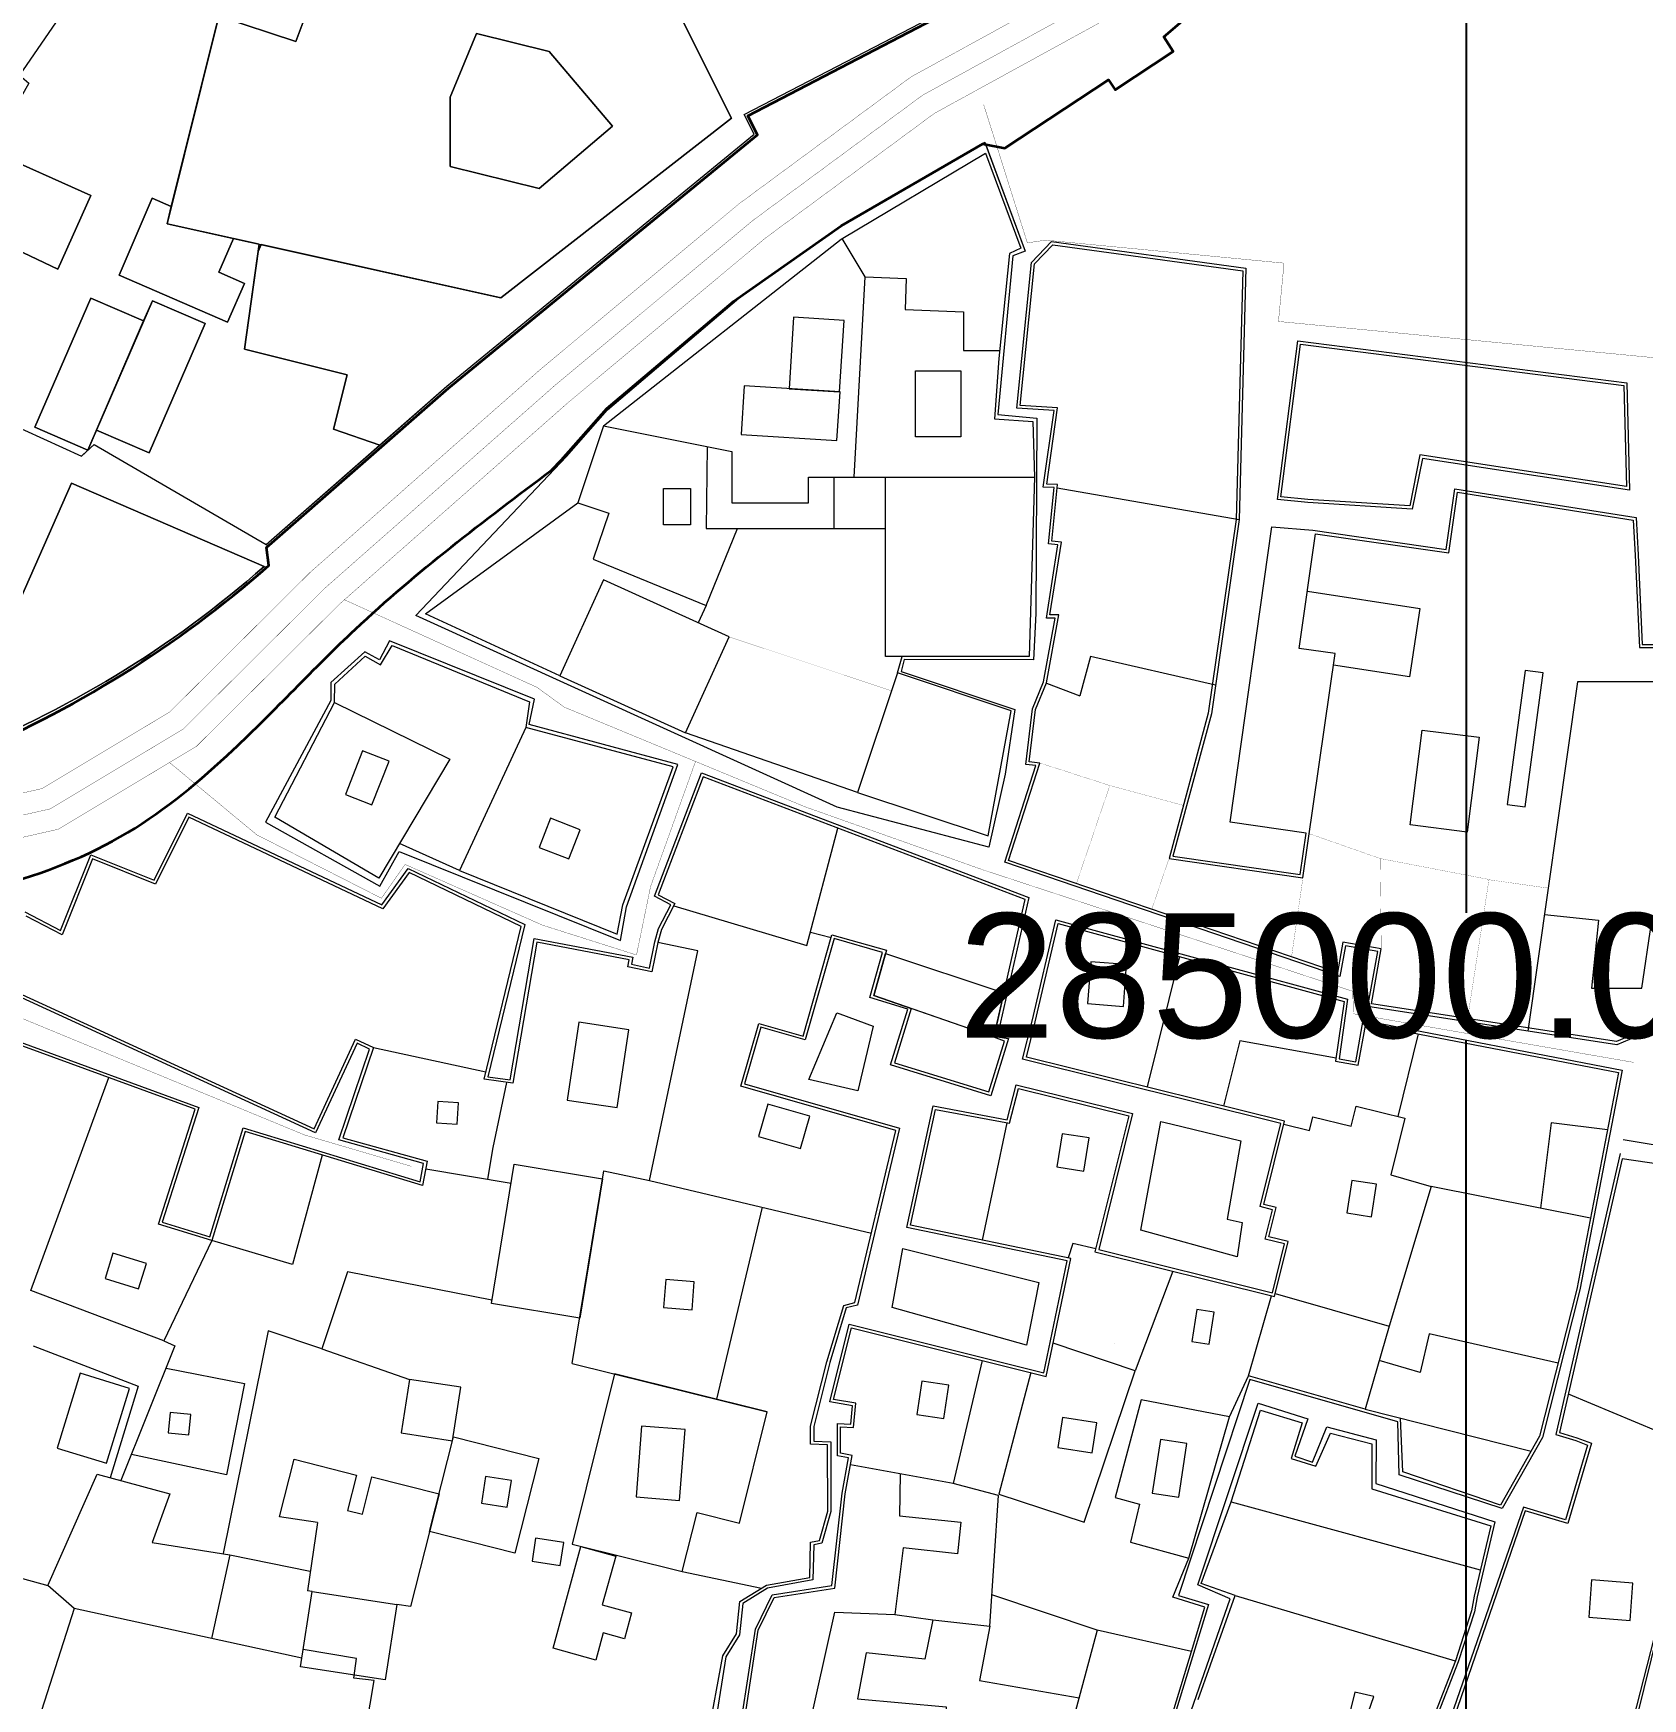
# Model space of a CAD drawing. Header units: millimetres. Extents: x 4203764 to 12476749, y 34048 to 3000914.
# Drawn here: x 11641389 to 11770686, y 2345947 to 2479745 of the extents above; entities that cross this region are included whole.
import ezdxf

# ---------------------------------------------------------------- set-up
doc = ezdxf.new("R2010")
doc.units = ezdxf.units.MM
doc.header["$MEASUREMENT"] = 0
doc.linetypes.add('DASHED', pattern=[0.75, 0.5, -0.25])
for name, color, linetype, lineweight in [('2', 240, 'Continuous', 25), ('4', 1, 'Continuous', 35), ('building property', 253, 'Continuous', 15), ('road netwrk', 1, 'Continuous', 35), ('streets', 254, 'Continuous', 9)]:
    doc.layers.add(name, color=color, linetype=linetype, lineweight=lineweight)
doc.styles.get("Standard").update_dxf_attribs({"font": 'arial.ttf'})
doc.dimstyles.get("Standard").update_dxf_attribs({"dimtxt": 10000, "dimasz": 2000, "dimexe": 0.18, "dimexo": 0.0625, "dimgap": 0.09, "dimtad": 0, "dimtih": 1, "dimtoh": 1, "dimdec": 4, "dimzin": 0, "dimdsep": 46, "dimtxsty": 'Standard', "dimblk": 'ARCHTICK', "dimcen": 0, "dimadec": 0, "dimazin": 0, "dimtfac": 1, "dimtdec": 4, "dimtofl": 0, "dimtmove": 0, "dimatfit": 3, "dimldrblk": 'ARCHTICK', "dimfxl": 0, "dimtolj": 1, "dimtzin": 0, "dimlwe": 18, "dimarcsym": 0})

# ---------------------------------------------------------------- blocks, each defined once
blk = doc.blocks.new('_ArchTick')
at = {"color": 0, "linetype": 'ByBlock', "lineweight": 30, "const_width": 0.15}
blk.add_lwpolyline([(-0.5, -0.5), (0.5, 0.5)], dxfattribs=at)
blk = doc.blocks.new('*D43')
at = {"layer": '4', "color": 0, "linetype": 'DASHED', "lineweight": 18}
for p, q in [((11789424, 2546471), (11756492, 2546471)), ((12167563, 2261471), (11756492, 2261471))]:
    blk.add_line(p, q, dxfattribs=at)
at = {"layer": '4', "color": 0, "lineweight": -2}
for p, q in [((11756492, 2546471), (11756492, 2409077)), ((11756492, 2261471), (11756492, 2398865))]:
    blk.add_line(p, q, dxfattribs=at)
at = {"layer": 'Defpoints', "color": 0, "lineweight": 30}
for p in [(11756492, 2546471), (11789424, 2546471), (12167563, 2261471)]:
    blk.add_point(p, dxfattribs=at)
at = {"layer": '4', "color": 0, "lineweight": -2, "xscale": 2000, "yscale": 2000, "zscale": 2000}
for p, rotation in [((11756492, 2546471), 90), ((11756492, 2261471), 270)]:
    blk.add_blockref('_ArchTick', p, dxfattribs=dict(at, rotation=rotation))
at = {"layer": '4', "color": 0, "lineweight": 30, "insert": (11756492, 2403971), "char_height": 10000, "attachment_point": 5}
blk.add_mtext('\\A1;285000.0000', dxfattribs=at)

msp = doc.modelspace()

# ---------------------------------------------------------------- linework, layer by layer
at = {"layer": '2', "const_width": 23.31871}
for points in [[(11505356.28519, 2345489.68327), (11519229.12762, 2376194.86505), (11526080.73421, 2382768.16634), (11539732.61262, 2402235.21558), (11551364.12316, 2410613.61688), (11563474.46473, 2414618.87099), (11583280.0232, 2419514.98877), (11603038.86146, 2419409.75964), (11630527.0564, 2416450.09725), (11642082.86143, 2419063.66975), (11652342.31561, 2425213.69798), (11663641.62653, 2436448.46642), (11682105.88954, 2452723.95054), (11698082.97179, 2466044.24547), (11711912.35094, 2476248.7922), (11731263.85979, 2486862.80002), (11746716.76447, 2504453.27824), (11765604.68062, 2521138.03857), (11774533.46919, 2525254.88893)], [(11775368.15101, 2521815.494), (11767521.78675, 2518197.72353), (11749180.74704, 2501996.04996), (11733469.68941, 2484111.70895), (11713786.80507, 2473315.94672), (11700227.79147, 2463310.89975), (11684366.46325, 2450087.11042), (11666016.29917, 2433912.1998), (11654490.86297, 2422452.59771), (11643391.42135, 2415799.03914), (11630729.6785, 2412935.33706), (11602843.21797, 2415937.88083), (11583693.8075, 2416039.86434), (11564437.85766, 2411279.61492), (11552961.08305, 2407483.90045), (11542238.85513, 2399760.47296), (11528729.53746, 2380496.7098), (11522117.65889, 2374153.39902), (11508585.52512, 2344202.31802)], [(11803401.25464, 2450363.948), (11801650.16051, 2450966.22667), (11777197.70545, 2450557.42107), (11777196.68337, 2453143.82792), (11741422.602, 2456594.97568), (11741800.71755, 2460514.46497), (11741800.41235, 2461286.78746), (11722716.70351, 2463126.92915), (11721249.29166, 2462910.80639), (11717742.39952, 2474002.72901)], [(11694589.75186, 2421244.61523), (11684040.6461, 2425609.54578), (11681851.18273, 2427201.90367), (11666383.9593, 2434236.277)], [(11769978.32536, 2397065.37777), (11747441.13427, 2400975.03915), (11747394.00978, 2402777.84848), (11717678.69483, 2412538.55712), (11703413.46377, 2417593.60533), (11694589.75186, 2421244.61523), (11690980.66042, 2411198.1506), (11689849.56197, 2405695.95758), (11682312.82246, 2408087.22937), (11671260.23871, 2412970.3035), (11669356.43776, 2410256.79872), (11659337.7849, 2415353.34024), (11652332.87992, 2421158.9951)], [(11632617.8228, 2413362.37801), (11633617.79301, 2405653.72251), (11637386.64016, 2401879.87668), (11663182.17245, 2391238.39518), (11671757.52959, 2388717.13569)]]:
    msp.add_lwpolyline(points, dxfattribs=at)
at = {"layer": '4', "const_width": 23.31871}
msp.add_lwpolyline([(11481294.00148, 2243093.91698), (11487913.32139, 2268578.20495), (11496333.736, 2302985.95585), (11502520.64212, 2332035.24142), (11506970.90516, 2344846.00064), (11520673.39326, 2375174.13203), (11527405.13584, 2381632.43807), (11540985.73388, 2400997.84427), (11552162.60311, 2409048.75867), (11563956.1612, 2412949.24295), (11583486.91535, 2417777.42656), (11602941.03972, 2417673.82023), (11630628.36745, 2414692.71715), (11642737.14139, 2417431.35445), (11653416.58929, 2423833.14784), (11664828.96285, 2435180.33311), (11683236.17639, 2451405.53048), (11699155.38163, 2464677.57261), (11712849.578, 2474782.36946), (11732366.7746, 2485487.25449), (11747948.75576, 2503224.6641), (11766563.23369, 2519667.88105), (11774950.8101, 2523535.19147)], dxfattribs=at)
at = {"layer": 'building property'}
for p, q in [((11656305.43101, 2460542.03155), (11657483.00557, 2463255.03032)), ((11658344.41745, 2459657.01141), (11656305.43101, 2460542.03155)), ((11668709.31577, 2398266.73587), (11677744.72477, 2396315.65221)), ((11684686.75863, 2372887.60524), (11687225.96651, 2388355.84131)), ((11684686.75863, 2372887.60524), (11700341.85368, 2368984.43118)), ((11661164.14708, 2360544.38295), (11662343.86158, 2365180.33027)), ((11662343.86158, 2365180.33027), (11667361.45946, 2363903.49674)), ((11667361.45946, 2363903.49674), (11666640.89705, 2361071.88843)), ((11667825.99354, 2360770.31565), (11668591.9808, 2363780.43086)), ((11668591.9808, 2363780.43086), (11673995.25297, 2362405.45438)), ((11673995.25297, 2362405.45438), (11671689.45461, 2353344.31314)), ((11664222.74654, 2360089.45663), (11661164.14708, 2360544.38295)), ((11666640.89705, 2361071.88843), (11667825.99354, 2360770.31565)), ((11644673.35776, 2353205.86451), (11642544.57224, 2355037.32826)), ((11663793.41565, 2354556.83897), (11663408.63121, 2354615.92696)), ((11671689.45461, 2353344.31314), (11670590.89124, 2353513.00994))]:
    msp.add_line(p, q, dxfattribs=at)
for points in [[(11692333.13926, 2483207.88687), (11677338.63573, 2487151.18502), (11679029.37628, 2491665.25154), (11668647.02329, 2495553.95481), (11662475.82027, 2479077.61203), (11656297.29345, 2481134.40845), (11652131.22331, 2464442.09614), (11678957.85935, 2458491.74518), (11697485.30227, 2472913.73281)], [(11697485.30227, 2472913.73281), (11692333.13926, 2483207.88687), (11677338.63573, 2487151.18502), (11679029.37628, 2491665.25154), (11668647.02329, 2495553.95481), (11662475.82027, 2479077.61203), (11656297.29345, 2481134.40845), (11652131.22331, 2464442.09614), (11678957.85935, 2458491.74518), (11697485.30227, 2472913.73281)], [(11674889.21801, 2474609.65593), (11677004.24712, 2479730.30278), (11682826.22283, 2478286.58781), (11687926.70686, 2472277.50456), (11682023.23394, 2467266.66213), (11674891.41716, 2469044.64725), (11674889.21801, 2474609.65593)], [(11646006.80129, 2466715.67584), (11637963.21789, 2470307.08481), (11634902.17342, 2464864.16417), (11635510.24335, 2464518.1832), (11643364.79391, 2460798.44199), (11646006.80129, 2466715.67584)], [(11656305.43101, 2460542.03155), (11657483.00557, 2463255.03032), (11652131.22331, 2464442.09614), (11652477.4811, 2465829.45713), (11650948.07372, 2466491.04333), (11648278.93645, 2460320.72383), (11656999.67565, 2456548.33408), (11658344.41745, 2459657.01141), (11656305.43101, 2460542.03155)], [(11646010.05632, 2458478.72508), (11641515.55202, 2448088.65343), (11645759.80005, 2446252.69006), (11650254.30434, 2456642.76171)], [(11650254.30434, 2456642.76171), (11646010.05632, 2458478.72508), (11641515.55202, 2448088.65343), (11645759.80005, 2446252.69006), (11650254.30434, 2456642.76171)], [(11650951.32874, 2458254.09257), (11646456.82445, 2447864.02093), (11650701.07248, 2446028.05756), (11655195.57677, 2456418.1292)], [(11655195.57677, 2456418.1292), (11650951.32874, 2458254.09257), (11646456.82445, 2447864.02093), (11650701.07248, 2446028.05756), (11655195.57677, 2456418.1292)], [(11702465.06808, 2456938.57009), (11702102.98406, 2451185.40802), (11706166.4429, 2450929.66804), (11706528.52693, 2456682.83012)], [(11743187.53034, 2454757.18873), (11769178.72977, 2451447.82712), (11769376.56517, 2443333.49836), (11752788.71425, 2445869.8691), (11751974.78566, 2441779.93174), (11743794.24187, 2442288.51291), (11741626.71278, 2442498.77598)], [(11712253.54853, 2452631.1051), (11715910.16567, 2452632.5501), (11715912.26203, 2447327.62841), (11712255.64489, 2447326.18342)], [(11698505.58609, 2451411.81574), (11698260.29639, 2447514.40168), (11705954.63192, 2447030.14694), (11706199.92162, 2450927.56101)], [(11692027.97622, 2443183.20819), (11694175.04242, 2443184.05666), (11694176.19505, 2440267.28488), (11692029.12885, 2440266.43642)], [(11761248.69916, 2417594.09875), (11762687.15061, 2428360.58677), (11761244.36835, 2428553.349), (11759805.91691, 2417786.86098)], [(11718100.46434, 2415263.21506), (11719950.3774, 2425324.05834), (11710814.78095, 2428365.24641), (11707615.15662, 2418753.71433)], [(11752969.29044, 2423766.57512), (11757554.58812, 2423187.50502), (11756593.44265, 2415576.78897), (11752008.14497, 2416155.85907)], [(11667840.03407, 2422097.09935), (11666470.52082, 2418595.86809), (11668595.87355, 2417764.53233), (11669965.38681, 2421265.76359)], [(11682941.55338, 2416679.36711), (11682028.38186, 2414344.79706), (11684408.02461, 2413413.99528), (11685321.19612, 2415748.56534)], [(11718552.44445, 2399104.34192), (11708904.91924, 2402441.30335), (11709852.38347, 2405824.64554), (11719362.74616, 2402658.69992)], [(11726345.71257, 2405149.46941), (11726088.41687, 2401789.82085), (11728966.09076, 2401569.43676), (11729223.38645, 2404929.08531)], [(11685217.65101, 2400292.26851), (11684280.74414, 2394034.19729), (11688285.93849, 2393434.57259), (11689222.84536, 2399692.6438)], [(11673893.7085, 2393919.55928), (11673787.65395, 2392213.1735), (11675437.04996, 2392110.66095), (11675543.10452, 2393817.04673)], [(11700392.36289, 2393710.03071), (11699650.7647, 2391114.13712), (11703036.02206, 2390147.03248), (11703777.62025, 2392742.92607)], [(11724039.19988, 2391333.53736), (11723629.28444, 2388664.14408), (11725793.12586, 2388331.86183), (11726203.0413, 2391001.25511)], [(11680031.28466, 2388887.4903), (11687122.16022, 2387723.47864), (11685284.842, 2376530.98349), (11678193.96644, 2377694.99515)], [(11747312.75302, 2387578.18643), (11746912.57078, 2384972.1763), (11748903.71955, 2384666.41295), (11749303.9018, 2387272.42309)], [(11647790.96901, 2381743.93641), (11647164.71366, 2379707.30786), (11649844.38093, 2378883.32062), (11650470.63628, 2380919.94917)], [(11692202.82237, 2379617.76152), (11692025.77266, 2377365.55032), (11694309.23834, 2377186.04366), (11694486.28804, 2379438.25486)], [(11734859.16809, 2377221.20433), (11734465.07476, 2374654.84556), (11735853.89981, 2374441.57581), (11736247.99314, 2377007.93458)], [(11728252.53276, 2374491.98565), (11728252.53276, 2374491.98565), (11728252.53276, 2374491.98565), (11728252.53276, 2374491.98565)], [(11645162.97646, 2372094.89249), (11643315.40754, 2366086.46215), (11647264.63905, 2364872.08884), (11649112.20798, 2370880.51918)], [(11675076.17492, 2366663.93213), (11675737.11348, 2370968.00264), (11671614.59572, 2371601.06174), (11670953.65715, 2367296.99122)], [(11712776.0192, 2371455.77404), (11712366.10376, 2368786.38077), (11714529.94518, 2368454.09852), (11714939.86062, 2371123.49179)], [(11652377.32103, 2368945.28491), (11652224.82152, 2367300.9685), (11653889.92446, 2367146.54118), (11654042.42396, 2368790.85759)], [(11724065.10066, 2368545.92146), (11723693.20813, 2366124.13562), (11726450.94884, 2365700.65344), (11726822.84137, 2368122.43928)], [(11680062.08345, 2357625.13416), (11673221.7492, 2359365.80138), (11675159.2071, 2366979.46786), (11681999.54135, 2365238.80065)], [(11690263.26728, 2367850.9703), (11689815.3412, 2362152.99898), (11693313.65356, 2361877.99139), (11693761.57963, 2367575.96271)], [(11731948.63999, 2366761.88113), (11731287.22819, 2362454.72889), (11733407.79979, 2362129.0912), (11734069.21158, 2366436.24345)], [(11677725.11642, 2363792.19154), (11677396.03168, 2361649.17244), (11679464.89896, 2361331.47453), (11679793.98371, 2363474.49364)], [(11681740.88411, 2358845.60524), (11681458.65174, 2357007.69155), (11683726.84801, 2356659.38443), (11684009.08038, 2358497.29813)], [(11685385.26831, 2358168.40117), (11688177.52512, 2357401.8686), (11687101.91108, 2353483.71722), (11689444.98535, 2352840.4946), (11688874.62417, 2350762.83352), (11687183.53786, 2351227.07188), (11686585.04243, 2349046.92583), (11683140.79765, 2349992.44266)], [(11766578.49955, 2355494.9043), (11766348.70988, 2352494.41672), (11769671.36928, 2352239.95381), (11769901.15895, 2355240.44139)], [(11670590.89124, 2353513.00994), (11669660.80836, 2347456.25588), (11662863.33276, 2348500.08491), (11663793.41565, 2354556.83897)]]:
    msp.add_lwpolyline(points, close=True, dxfattribs=at)
for points in [[(11647001.23467, 2486188.73079), (11640266.88761, 2476381.32945)], [(11656297.29345, 2481134.40845), (11662475.82027, 2479077.61203), (11664117.52764, 2483460.76603)], [(11692333.13926, 2483207.88687), (11697485.30227, 2472913.73281), (11678957.85935, 2458491.74518), (11659689.15924, 2462765.68873), (11659455.176, 2462224.78311), (11658367.10997, 2454365.13224), (11666604.87448, 2452309.14957), (11665516.41307, 2447947.98012), (11669216.60289, 2446658.85616), (11674612.10375, 2451385.93019), (11699309.39076, 2471640.98783), (11698510.45218, 2473213.38893), (11717900.37086, 2483298.62483)], [(11640677.86263, 2447861.73724), (11645247.90582, 2445784.01631), (11645759.80005, 2446252.69006), (11641515.55202, 2448088.65343), (11646010.05632, 2458478.72508), (11650254.30434, 2456642.76171), (11650951.32874, 2458254.09257), (11655195.57677, 2456418.1292), (11650701.07248, 2446028.05756), (11646456.82445, 2447864.02093), (11645759.80005, 2446252.69006), (11646271.69428, 2446721.36382), (11660107.9599, 2438678.64619), (11669216.60289, 2446658.85616), (11665516.41307, 2447947.98012), (11666604.87448, 2452309.14957), (11658367.10997, 2454365.13224), (11659534.79722, 2462799.9274), (11657483.00557, 2463255.03032), (11656305.43101, 2460542.03155), (11658344.41745, 2459657.01141), (11656999.67565, 2456548.33408), (11648278.93645, 2460320.72383), (11650948.07372, 2466491.04333), (11652477.4811, 2465829.45713), (11656297.29345, 2481134.40845)], [(11677004.24712, 2479730.30278), (11674889.21801, 2474609.65593), (11674891.41716, 2469044.64725), (11682023.23394, 2467266.66213), (11687926.70686, 2472277.50456), (11682826.22283, 2478286.58781), (11677004.24712, 2479730.30278)], [(11637963.21789, 2470307.08481), (11646006.80129, 2466715.67584), (11643364.79391, 2460798.44199), (11635510.24335, 2464518.1832)], [(11637963.21789, 2470307.08481), (11646006.80129, 2466715.67584), (11643364.79391, 2460798.44199), (11635510.24335, 2464518.1832)], [(11687198.87889, 2448198.81175), (11706291.8574, 2463202.43335), (11717889.1885, 2470126.15535), (11720728.42669, 2462476.04386), (11719825.27504, 2462050.78458), (11718958.93438, 2453607.87214), (11718597.93043, 2448783.63725), (11721695.27003, 2448551.85919), (11721820.20441, 2444094.01716)], [(11652477.4811, 2465829.45713), (11650948.07372, 2466491.04333), (11648278.93645, 2460320.72383), (11656999.67565, 2456548.33408), (11658344.41745, 2459657.01141)], [(11708210.27186, 2460177.89921), (11706374.97135, 2463252.05321)], [(11659534.79722, 2462799.9274), (11658367.10997, 2454365.13224), (11666604.87448, 2452309.14957), (11665516.41307, 2447947.98012), (11669216.60289, 2446658.85616)], [(11659455.176, 2462224.78311), (11659689.15924, 2462765.68873)], [(11793318.40117, 2409148.24498), (11768575.41604, 2398736.62054), (11748899.62868, 2401761.68504), (11749681.46064, 2406184.01626), (11746601.21175, 2406728.57905), (11746169.0119, 2404283.89653), (11719741.42284, 2413295.73063), (11722260.10531, 2421119.49683), (11721405.68525, 2421222.04925), (11721908.60597, 2425412.15557), (11722786.91779, 2427561.09477), (11723777.71305, 2433016.66101), (11723065.86174, 2433016.3797), (11723994.25942, 2438859.54873), (11723207.28364, 2438953.68921), (11723680.44638, 2443504.7384), (11722811.07736, 2443518.01803), (11723676.58935, 2449661.49977), (11720683.79545, 2449851.49877), (11721827.57331, 2461223.58812), (11723289.15922, 2462761.61098), (11738558.00592, 2460659.77016), (11738022.36563, 2440694.49192), (11735788.8473, 2425130.55151), (11732630.41591, 2413438.98715), (11743387.4416, 2411895.28976), (11745972.73078, 2429910.49301), (11743083.09236, 2430325.17336), (11744405.93853, 2439543.23021), (11755117.59278, 2438006.04391), (11755815.39258, 2442868.55812), (11769919.41142, 2440634.51122), (11770068.9596, 2437824.9366), (11770417.28102, 2430388.39627), (11772201.0263, 2430389.10116)], [(11707329.94208, 2444088.29099), (11708210.27186, 2460177.89921), (11711520.6102, 2460045.55504), (11711420.96681, 2457553.16488), (11716125.84965, 2457365.06815), (11716127.07398, 2454266.87), (11719026.67277, 2454268.01584)], [(11687198.87889, 2448198.81175), (11685142.08247, 2442020.28493), (11687613.4932, 2441197.56636), (11686379.41535, 2437490.45026), (11695441.52595, 2433787.40295)], [(11687198.87889, 2448198.81175), (11697495.8811, 2446143.64284), (11697497.50861, 2442025.16746), (11703675.22168, 2442027.60873), (11703674.40792, 2444086.84642), (11709852.12099, 2444089.28769)], [(11695515.68837, 2446538.86763), (11695439.08468, 2439965.11602), (11705735.27313, 2439969.1848), (11705733.64561, 2444087.66018)], [(11721399.23589, 2429679.18472), (11721399.23589, 2429679.18472), (11709857.81729, 2429674.62386), (11709852.12099, 2444089.28769), (11721820.20441, 2444094.01716), (11721399.23589, 2429679.18472)], [(11723650.7685, 2443219.28594), (11738269.00144, 2440673.55736)], [(11683696.5976, 2428133.64463), (11672900.61403, 2433109.93659), (11685142.08247, 2442020.28493)], [(11695441.52595, 2433787.40295), (11697966.33093, 2439966.11472)], [(11705735.27313, 2439969.1848), (11709853.74851, 2439970.81231)], [(11687203.76143, 2435843.38561), (11683696.5976, 2428133.64463), (11693779.54967, 2423546.90625), (11697286.7135, 2431256.64724), (11687203.76143, 2435843.38561)], [(11695441.52595, 2433787.40295), (11694804.03558, 2432386.01828)], [(11743744.17083, 2434931.8004), (11752785.73531, 2433543.56055), (11751941.40949, 2428044.49188), (11745839.39941, 2428981.39319)], [(11665597.20513, 2425981.01694), (11665626.34989, 2427456.43318), (11668062.0319, 2429696.16028), (11669293.25186, 2429019.86805), (11670217.08505, 2430556.8806), (11681264.75511, 2426026.50156), (11680961.92262, 2423984.87148)], [(11710814.78095, 2428365.24641), (11711180.59174, 2429675.14659)], [(11726331.71881, 2429681.13391), (11725457.11832, 2426523.42456)], [(11736359.61147, 2427368.25717), (11726331.71881, 2429681.13391)], [(11722779.41287, 2427542.73272), (11725457.11832, 2426523.42456)], [(11777089.16922, 2420082.80233), (11776968.00385, 2424364.61449), (11771637.05684, 2424362.50784), (11771635.76174, 2427639.79886), (11765458.04867, 2427637.35759), (11761469.76028, 2399579.07138)], [(11669146.35983, 2411881.28648), (11660797.48902, 2416771.55553), (11665597.20513, 2425981.01694), (11674854.03158, 2421423.83925), (11669146.35983, 2411881.28648)], [(11675628.09772, 2412473.79252), (11688308.82633, 2407376.18307), (11688760.7137, 2409737.73109), (11692799.84344, 2420817.08427), (11680961.92262, 2423984.87148), (11675630.96872, 2412472.4966), (11670803.36444, 2414651.6024)], [(11707615.15662, 2418753.71433), (11693779.54967, 2423546.90625)], [(11695577.61389, 2342852.3877), (11696785.55289, 2349398.32038), (11697881.83813, 2351154.92909), (11698162.51667, 2353743.80294), (11700283.02321, 2355068.81583), (11703761.61376, 2355692.81971), (11703841.11378, 2358511.27156), (11704553.58235, 2358645.63926), (11705208.23017, 2361019.76457), (11705206.12739, 2366340.93488), (11703838.80767, 2366384.45279), (11703840.30085, 2367853.73408), (11705138.23266, 2373013.28183), (11706504.68759, 2377545.60906), (11707395.86271, 2377768.30369), (11710683.17639, 2391606.14847), (11698228.9625, 2395164.08418), (11699667.44461, 2400199.35333), (11703227.94575, 2399182.18482), (11705553.04248, 2407320.96371), (11709921.89422, 2406072.86458), (11708904.91924, 2402441.30335), (11711910.95134, 2401401.55347), (11710569.40381, 2397036.17913), (11718161.4255, 2394696.32215), (11719419.19389, 2398777.34291), (11718552.44445, 2399104.34192), (11721073.63387, 2410163.44452), (11695200.84368, 2420005.56826), (11691595.7063, 2410528.45079), (11692941.75236, 2409829.67783), (11691857.18854, 2407740.483), (11691567.69062, 2406691.20937), (11691075.37416, 2404350.72902), (11689148.93726, 2404755.95207), (11689267.07624, 2405317.58669), (11681831.42398, 2406721.01151), (11679914.97047, 2395389.29358), (11677597.76248, 2395712.44915), (11680590.73176, 2407997.01716), (11671587.50738, 2412333.47686), (11669471.08366, 2409403.85234), (11653889.96705, 2416772.08943), (11651207.02886, 2411385.64808), (11646151.97621, 2413416.22566), (11643705.11282, 2407324.84391), (11640810.00928, 2408821.65816)], [(11692849.50819, 2409651.98792), (11703538.82582, 2406447.45609), (11706014.52165, 2415891.99737)], [(11762803.30197, 2408960.76366), (11767144.22177, 2408506.25143), (11766574.87148, 2403035.07647), (11770623.09963, 2403036.67622), (11771383.05097, 2408270.05831), (11774070.39132, 2408481.48869)], [(11698520.8964, 2344196.29876), (11699636.03073, 2351460.85257), (11700912.13972, 2354071.99217), (11705776.69049, 2354818.15571), (11706617.48564, 2362412.98763), (11707177.65627, 2365497.41586), (11706243.54898, 2365667.06139), (11706242.70638, 2367799.2937), (11707291.95591, 2367737.98248), (11707472.62272, 2369686.32521), (11705680.63394, 2369989.55861), (11707115.34258, 2375740.91177), (11722764.28793, 2371837.19095), (11724736.23328, 2381307.08027), (11711867.80411, 2383986.71444), (11713865.54037, 2393295.94997), (11719823.73826, 2392172.00192), (11720532.12228, 2394974.44258), (11729396.86593, 2392771.99391), (11726683.09755, 2381849.21444), (11741114.0258, 2378263.84526), (11742207.90871, 2382666.66823), (11740659.05833, 2383051.48065), (11741244.78646, 2385409.00651), (11740242.46971, 2385658.03246), (11741904.55335, 2392347.83443), (11721170.33023, 2397499.25943), (11721885.67934, 2400329.25474), (11723715.521, 2408217.05474), (11746700.38939, 2401963.72151), (11746018.96739, 2397161.15176), (11747837.70922, 2396831.57943), (11748440.49288, 2400158.03546), (11768735.16841, 2396257.55566), (11765387.19019, 2378837.61369), (11762394.57654, 2367028.66883), (11759264.47563, 2361482.87594), (11751415.08784, 2364169.01558), (11751228.6961, 2368478.28747)], [(11705483.67652, 2407078.15482), (11703818.56403, 2407514.63045)], [(11687225.96651, 2388355.84131), (11690903.79461, 2387582.21581), (11694782.73181, 2406022.7457), (11691569.72861, 2406698.596)], [(11733466.87268, 2405564.07233), (11730864.75381, 2395090.67649)], [(11638113.36284, 2403605.8669), (11663949.4789, 2391734.11231), (11667281.33351, 2398928.09794), (11668709.31577, 2398266.73587), (11666244.87014, 2391016.64313), (11673034.30186, 2389122.64066), (11672648.55863, 2387166.04885), (11658407.70046, 2391506.45082), (11655739.93564, 2382753.51485), (11651439.83031, 2384064.12306), (11654384.2106, 2393304.0273), (11640553.01044, 2398366.68093)], [(11718552.44445, 2399104.34192), (11711919.01013, 2401398.76603)], [(11752648.78308, 2399349.2346), (11751003.3099, 2392726.2889)], [(11746053.68721, 2397405.85233), (11738323.63923, 2398802.13476), (11737021.48596, 2393561.03423)], [(11655739.93564, 2382753.51485), (11651881.1487, 2374693.00777), (11641179.14411, 2378728.87742), (11647443.95511, 2395844.37877)], [(11679403.43706, 2395460.63153), (11678303.73275, 2390232.61951), (11677886.02178, 2387688.02598)], [(11741844.97056, 2392108.01674), (11743907.88964, 2391595.48377), (11744181.62613, 2392697.25919), (11747263.25574, 2391931.62723), (11747666.65343, 2393555.28237), (11751574.80977, 2392584.29956), (11750445.96408, 2388040.75319), (11753689.16398, 2387098.92593)], [(11719590.74451, 2392215.95361), (11717627.40144, 2382787.37506)], [(11767849.56293, 2391649.64152), (11763328.69953, 2392209.85403), (11762478.54669, 2385349.19893)], [(11664595.67114, 2389620.4493), (11662223.09096, 2380830.12871), (11655739.93564, 2382753.51485)], [(11672912.42961, 2388504.47231), (11679783.25967, 2387376.58249)], [(11778889.73745, 2387874.38765), (11769024.56932, 2389318.50272), (11763992.99791, 2367343.2399), (11765386.56963, 2366911.05607), (11766567.01749, 2366466.49369), (11764664.35574, 2360021.92165), (11761253.0981, 2361029.04352), (11755503.9188, 2344394.96159), (11751690.95368, 2334081.1709), (11751418.07702, 2333254.85876), (11750903.15233, 2333375.65479), (11749799.89981, 2330567.60499), (11747791.4778, 2331143.93159), (11746289.43931, 2325852.78215), (11746188.75464, 2325427.38574), (11746909.95962, 2325187.59226), (11745183.03876, 2318335.8579), (11744210.64221, 2318617.61545), (11739173.17522, 2304633.86864), (11739175.55494, 2303752.673), (11743557.38975, 2303033.49668), (11744208.61209, 2307722.16355), (11754190.4961, 2306579.34408), (11756467.8357, 2317078.3328)], [(11690903.79461, 2387582.21581), (11708721.70579, 2383349.39892)], [(11766485.36468, 2384551.55047), (11753689.16398, 2387098.92593), (11750315.94334, 2375866.88998)], [(11699932.95905, 2385437.25059), (11696265.85076, 2370000.67214)], [(11726741.73733, 2382085.23659), (11724893.71795, 2382513.44571), (11724520.0519, 2381352.09641)], [(11732940.41779, 2380294.58103), (11729923.02052, 2372282.42109)], [(11678238.44231, 2377965.93131), (11666633.35595, 2380235.83043), (11664576.55953, 2374057.3036), (11660251.59075, 2375497.0611), (11656641.23231, 2357603.99022)], [(11741171.44297, 2378494.94643), (11750315.94334, 2375866.88998), (11748398.63329, 2369195.4798), (11739016.48085, 2371891.83555), (11740865.4916, 2378325.59367)], [(11763886.13574, 2372914.40699), (11753517.97326, 2375257.00794), (11752819.31632, 2372164.80882), (11749524.15582, 2373111.81166)], [(11641371.90428, 2374304.60299), (11649822.50077, 2371049.56598), (11647562.31947, 2363699.28975)], [(11651881.1487, 2374693.00777), (11652767.6974, 2374301.64135), (11648417.72412, 2363469.31108)], [(11664576.55953, 2374057.3036), (11671614.59572, 2371601.06174)], [(11721521.52223, 2372147.20611), (11718952.36014, 2362388.07505), (11725812.37408, 2360126.81048), (11729923.02052, 2372282.42109), (11723321.84109, 2374514.73304)], [(11652049.5657, 2372513.34537), (11658349.20625, 2371266.39801), (11656898.2834, 2363936.26307), (11649264.38555, 2365577.67261)], [(11717631.3299, 2373117.63731), (11715286.60988, 2363237.66784)], [(11700341.85368, 2368984.43118), (11688089.13036, 2372039.31597), (11684679.12485, 2358362.25224), (11693530.84142, 2356155.31639), (11694712.15304, 2360893.39504), (11698113.15979, 2360045.4461), (11700341.85368, 2368984.43118)], [(11737481.31467, 2368587.39989), (11739016.48085, 2371891.83555)], [(11730403.96366, 2369965.38484), (11728315.0599, 2362106.15342), (11730259.93605, 2361577.14462), (11729525.35953, 2358530.65067), (11734234.17146, 2357241.56738), (11737481.31467, 2368587.39989), (11730403.96366, 2369965.38484)], [(11764700.09045, 2370431.44895), (11775466.22353, 2365932.70278), (11769927.05522, 2344292.94924), (11769512.23221, 2339262.89705), (11768092.64125, 2339364.45797), (11766587.67805, 2332338.92772), (11767786.71685, 2332066.84455), (11767682.56818, 2331328.60214), (11767200.42057, 2329128.18268)], [(11734963.30696, 2345889.45466), (11737953.41392, 2354247.07113), (11735211.90187, 2355209.18888), (11737613.75526, 2361764.68201), (11739979.81242, 2369139.80154), (11743329.78343, 2368111.24461), (11742451.08156, 2365249.34589), (11744433.79624, 2364640.58393), (11745591.76143, 2367283.32968), (11748931.04402, 2366413.33747), (11748926.74754, 2362807.1184), (11758473.8662, 2359845.73608), (11757144.41362, 2354187.82941), (11756932.73483, 2352996.81486), (11755635.20082, 2348992.6896), (11753845.28157, 2344381.49151)], [(11748398.63329, 2369195.4798), (11761713.14107, 2365821.32756)], [(11718923.93877, 2362280.1146), (11715286.60988, 2363237.66784), (11707039.28026, 2364735.48576)], [(11631566.58789, 2358059.51913), (11642544.57224, 2355037.32826), (11646507.84408, 2363982.78931), (11652362.88599, 2362408.63989), (11650947.62184, 2358500.27102), (11657170.79889, 2357497.13739), (11655704.20758, 2350792.82744)], [(11711041.37934, 2364008.65465), (11710980.07346, 2360650.92093), (11715901.40502, 2360142.02054), (11715638.47354, 2357593.48614), (11711268.90513, 2358060.43532), (11710608.95855, 2352700.12365), (11713667.04553, 2352280.0191), (11718231.22234, 2351774.48627), (11718923.93877, 2362280.1146)], [(11737613.75526, 2361764.68201), (11757638.07117, 2356288.7455)], [(11664222.74654, 2360089.45663), (11663408.63121, 2354615.92696)], [(11657170.79889, 2357497.13739), (11663642.9364, 2356191.22761)], [(11734425.85843, 2349726.45999), (11735498.73564, 2353296.66654), (11732949.87073, 2354103.21659), (11734234.17146, 2357241.56738)], [(11693530.84142, 2356155.31639), (11699887.07929, 2354821.40759)], [(11726855.45674, 2351441.77687), (11718397.41888, 2354294.99687)], [(11737953.41392, 2354247.07113), (11755630.51223, 2348980.61083)], [(11662971.29281, 2349203.12707), (11644673.35776, 2353205.86451), (11641405.49573, 2342987.52904)], [(11686699.4494, 2320858.53886), (11696092.90938, 2319720.87706), (11698640.3854, 2326565.68657), (11699716.87424, 2326519.52212), (11700153.74444, 2329651.84004), (11698988.89872, 2329903.94572), (11702047.66074, 2339791.19233), (11702833.13359, 2339703.95558), (11705789.21881, 2352893.92465), (11710608.95855, 2352700.12365)], [(11713667.04553, 2352280.0191), (11713012.89229, 2349131.75598), (11708302.57177, 2349631.89756), (11707613.21779, 2345929.35294), (11714728.48367, 2345280.48757), (11714635.78873, 2344233.64509)], [(11718231.22234, 2351774.48627), (11717392.40655, 2347395.24648), (11725403.35488, 2346003.67193)], [(11726855.45674, 2351441.77687), (11724622.25367, 2343078.45679), (11731848.64342, 2341191.17385), (11734425.85843, 2349726.45999), (11726855.45674, 2351441.77687)], [(11642262.35529, 2342775.96043), (11647066.39149, 2341642.0324), (11646870.55153, 2340334.01504), (11660133.95263, 2337766.54286), (11661074.70956, 2342213.90567), (11667777.31659, 2341536.42647), (11668769.87888, 2347396.38506), (11667146.57425, 2347605.01427), (11667355.40079, 2349174.62326), (11663076.07892, 2349885.50032)], [(11748455.80836, 2344264.05722), (11749097.50655, 2346119.90823), (11747561.91418, 2346476.09174), (11746100.1903, 2340624.154), (11747014.11367, 2340617.89237)]]:
    msp.add_lwpolyline(points, dxfattribs=at)
msp.add_lwpolyline([(11659938.15402, 2436918.18888), (11644445.03038, 2443606.95979), (11634740.38874, 2421615.27905, 0.0885029309), (11659938.15402, 2436918.18888)], format="xyb", close=True, dxfattribs=at)
at = {"layer": 'building property', "lineweight": 35, "const_width": 14.26455}
for points in [[(11697286.7135, 2431256.64724), (11710331.68597, 2426914.05013)], [(11722260.10531, 2421119.49683), (11727875.80941, 2419311.64942), (11725190.72155, 2411437.51436)], [(11727875.80941, 2419311.64942), (11733785.60262, 2417715.14139)], [(11743896.68428, 2415443.87167), (11749590.72958, 2413447.68004), (11749681.46064, 2406184.01626)], [(11732630.41591, 2413438.98715), (11731244.02359, 2409373.33236)], [(11749590.72958, 2413447.68004), (11758336.95536, 2411764.2733), (11756616.68859, 2400575.22152)], [(11743387.4416, 2411895.28976), (11742475.88683, 2405543.25585)], [(11758333.79132, 2411743.69355), (11763102.52542, 2411065.85148)]]:
    msp.add_lwpolyline(points, dxfattribs=at)
at = {"layer": 'road netwrk'}
msp.add_lwpolyline([(11683020.67647, 2444646.33476), (11683793.87803, 2445462.65344), (11687463.6724, 2449609.82328), (11697673.54078, 2458221.75954), (11706287.86534, 2464282.06262), (11717663.32075, 2470874.04128), (11719434.14312, 2470508.90625), (11727779.39775, 2476018.31956), (11728310.40109, 2475213.9947), (11732969.21889, 2478289.67708), (11732203.16486, 2479450.03946), (11741147.03744, 2487157.31913), (11749635.77753, 2496829.19369), (11750881.52536, 2499377.6925), (11756840.76368, 2505920.15371), (11761089.43795, 2507568.81585), (11762723.11261, 2510176.88222), (11766020.49924, 2513964.7716), (11775442.15965, 2519607.86714)], dxfattribs=at)
msp.add_lwpolyline([(11501842.29498, 2344125.36864, -0.1002282472), (11518080.33804, 2382426.48275), (11521563.34664, 2380702.37232), (11523101.83228, 2383810.38595, -0.239454439), (11555364.23931, 2415458.54619, -0.032935725), (11575582.61249, 2419648.2446), (11576751.58987, 2422008.26941), (11580083.06702, 2421682.7043, -0.0405471749), (11616379.18861, 2421397.78237), (11631663.85864, 2418688.55641, -0.1099212459), (11635502.24929, 2421527.29757, 0.081966829), (11660317.40682, 2436978.75093), (11660132.38047, 2438426.2653), (11674745.28115, 2451228.83267), (11699567.9464, 2471586.71713), (11698786.43392, 2473124.8217), (11720548.01243, 2484443.62383, 0.1076487411), (11739541.66676, 2503632.44386)], format="xyb", dxfattribs=at)
msp.add_spline([(11611784.48469, 2412405.73763), (11616023.71877, 2412372.05244), (11623518.06758, 2410861.56107), (11628800.89194, 2410004.66198), (11638511.71716, 2411226.31687), (11648988.9116, 2415548.21618), (11657444.4307, 2422173.98915), (11667272.3727, 2431880.92888), (11683020.67647, 2444646.33476)], degree=3, dxfattribs=at)
at = {"layer": 'streets'}
for p, q in [((11717839.62154, 2470969.90163), (11721081.58235, 2462234.68465)), ((11698083.39477, 2458471.82414), (11706331.58401, 2464252.94264)), ((11721081.58235, 2462234.68465), (11720070.9514, 2461859.60228)), ((11720070.9514, 2461859.60228), (11718874.75928, 2449106.58389)), ((11687529.49111, 2449497.39566), (11698083.39477, 2458471.82414)), ((11684217.3944, 2445754.45362), (11687529.49111, 2449497.39566)), ((11718874.75928, 2449106.58389), (11722018.95012, 2448811.6689)), ((11722018.95012, 2448811.6689), (11721934.39291, 2433134.13627)), ((11660107.9599, 2438678.64619), (11660293.23912, 2438567.19582)), ((11659938.15402, 2436918.18888), (11660157.71666, 2436838.88898)), ((11668014.46516, 2430044.16934), (11668014.46516, 2430044.16934)), ((11689046.82516, 2409577.10264), (11693164.63304, 2421010.92912)), ((11719474.81138, 2420212.14915), (11718148.08477, 2414366.64291)), ((11718148.08477, 2414366.64291), (11705978.28945, 2417563.02511)), ((11688554.91309, 2406866.77957), (11689046.82516, 2409577.10264))]:
    msp.add_line(p, q, dxfattribs=at)
for points in [[(11647001.23467, 2486188.73079), (11640266.88761, 2476381.32945), (11641024.26237, 2475750.00545), (11634902.17342, 2464864.16417), (11635510.24335, 2464518.1832), (11633866.98415, 2459870.58422), (11632694.20002, 2459854.54832), (11630753.93352, 2452308.42461), (11635999.69821, 2449885.40279), (11640677.86263, 2447861.73724), (11645247.90582, 2445784.01631), (11646271.69428, 2446721.36382), (11660107.9599, 2438678.64619), (11674612.10375, 2451385.93019), (11699309.39076, 2471640.98783), (11698510.45218, 2473213.38893), (11717900.37086, 2483298.62483)], [(11793532.76054, 2408970.35091), (11768606.88929, 2398481.76965), (11748612.29797, 2401555.84883), (11749395.10596, 2405983.70086), (11746801.52715, 2406442.22437), (11746362.15187, 2403956.95498), (11719431.76917, 2413140.24221), (11721933.02395, 2420909.87289), (11721130.88962, 2421006.14968), (11721667.23637, 2425474.74652), (11722548.40284, 2427630.6701), (11723481.66332, 2432769.43546), (11722776.37327, 2432769.15674), (11723709.91362, 2438644.69277), (11722936.33838, 2438737.23024), (11723406.74622, 2443261.78181), (11722527.32176, 2443275.21504), (11723394.67849, 2449431.791), (11720412.27032, 2449621.13066), (11721590.17106, 2461332.48905), (11723197.32374, 2463023.69143), (11738810.96127, 2460874.38825), (11738269.00144, 2440673.55736), (11736031.31819, 2425080.59432), (11732941.7521, 2413643.94859), (11743177.94084, 2412174.99442), (11743652.08157, 2415478.97361), (11743652.08157, 2415478.97361), (11737549.1082, 2416354.78671), (11740880.30254, 2440089.13292), (11744196.43777, 2439822.93487), (11754908.09202, 2438285.74856), (11755606.40666, 2443151.85035), (11770155.54356, 2440847.29769), (11770315.76068, 2437837.28483), (11770653.08176, 2430635.59802), (11771953.82012, 2430636.11204)], [(11742973.61224, 2455033.52966), (11769420.58916, 2451666.13562), (11769630.78967, 2443044.64552), (11752984.9492, 2445589.88317), (11752174.99152, 2441519.89939), (11743774.63999, 2442042.14593), (11741349.42305, 2442277.40623), (11742973.61224, 2455033.52966)], [(11640703.99117, 2409154.65279), (11643577.13523, 2407669.19194), (11646014.78407, 2413737.63441), (11651087.51709, 2411699.95475), (11653776.72641, 2417098.98645), (11669391.05082, 2409715.04555), (11671508.35008, 2412645.88201), (11680878.16308, 2408132.8526), (11677902.5314, 2395919.44633), (11679711.35154, 2395667.19003), (11681629.77283, 2407010.54318), (11689560.82669, 2405513.61494), (11689441.6197, 2404946.90298), (11690884.42326, 2404643.41146), (11691327.44822, 2406749.5593), (11691625.89423, 2407831.2649), (11692608.58148, 2409724.21492), (11691286.47605, 2410410.55958), (11695057.74066, 2420324.3892), (11721362.31964, 2410318.01109), (11718811.62472, 2399129.48369), (11719738.53031, 2398974.4816), (11718324.79244, 2394387.39416), (11710260.47582, 2396872.81218), (11711637.43486, 2401340.56513), (11708602.03381, 2402276.07409), (11709617.65098, 2405902.78665), (11705722.76664, 2407015.48218), (11703397.66991, 2398876.70328), (11699837.16878, 2399893.87179), (11698534.44404, 2395333.80834), (11710978.19188, 2391778.86259), (11707601.55054, 2377564.99577), (11706700.76291, 2377339.89908), (11705376.47679, 2372947.4395), (11704087.37829, 2367823.00599), (11704086.1596, 2366623.81395), (11705453.14135, 2366580.3068), (11705455.35193, 2360986.36741), (11704750.83121, 2358431.37461), (11704082.51171, 2358305.33318), (11704002.96033, 2355485.06057), (11700373.55746, 2354834.00336), (11698395.24877, 2353597.84377), (11698121.41172, 2351072.07316), (11697021.75179, 2349310.05711), (11696218.21655, 2344243.41431)], [(11698278.25064, 2344244.22715), (11699397.49302, 2351535.54298), (11700746.89053, 2354296.64354), (11705551.93208, 2355033.67909), (11706372.82143, 2362448.70364), (11706890.36911, 2365298.44011), (11705996.52194, 2365460.7739), (11705995.49429, 2368061.26919), (11707067.95407, 2367998.60172), (11707205.40724, 2369480.92094), (11705376.28121, 2369790.43857), (11706935.39124, 2376040.48276), (11722574.75703, 2372139.15161), (11724443.9384, 2381115.53664), (11711574.03101, 2383795.47861), (11713674.50346, 2393583.45371), (11719641.12909, 2392457.91586), (11720352.861, 2395273.60116), (11729696.26641, 2392952.22881), (11726982.49802, 2382029.44934), (11740933.79091, 2378563.24573), (11741908.50824, 2382486.43333), (11740359.65786, 2382871.24575), (11740945.38599, 2385228.77161), (11739943.06923, 2385477.79756), (11741605.15288, 2392167.59953), (11720869.95216, 2397319.26742), (11721645.51145, 2400387.46042), (11723532.79199, 2408522.85913), (11746975.68194, 2402144.91516), (11746297.03398, 2397361.89648), (11747638.62126, 2397118.78884), (11748241.87504, 2400447.83926), (11769024.47458, 2396453.58424), (11765628.49726, 2378783.89705), (11762626.00259, 2366935.96139), (11759396.59129, 2361214.21416), (11751132.30172, 2363943.06867), (11751022.9452, 2368201.09468), (11739130.41959, 2371587.47609), (11733395.48889, 2354241.82325), (11735809.75502, 2353513.55058), (11732026.19832, 2341157.23213)], [(11806974.93161, 2405339.75383), (11803452.62409, 2405230.73636), (11802663.18053, 2399957.76925), (11789338.73268, 2400963.09679), (11788813.11415, 2395734.1731), (11781381.45884, 2395950.93019), (11779373.26073, 2389128.25196), (11769118.53373, 2390836.05865)], [(11640366.2218, 2398698.19349), (11654691.56505, 2393454.66798), (11651751.25495, 2384227.53661), (11655575.60528, 2383061.93145), (11658243.37011, 2391814.86742), (11672459.01317, 2387482.15064), (11672747.62561, 2388946.06934), (11665926.82978, 2390848.82124), (11668403.84386, 2398135.8888), (11667401.71118, 2398600.021), (11664070.16797, 2391406.70773), (11637774.97159, 2403489.41078)], [(11706191.23749, 2400956.3034), (11708866.0413, 2399986.32999), (11707640.41931, 2394770.23527), (11703702.40746, 2395695.54705), (11705945.99198, 2401046.93408), (11706191.23749, 2400956.3034)], [(11732773.0044, 2392131.90221), (11738390.48665, 2390751.95672), (11737313.22676, 2384475.79735), (11738509.96169, 2384193.46174), (11738114.62791, 2381438.78318), (11730363.52182, 2383576.40086), (11731975.18198, 2392317.9463), (11732773.0044, 2392131.90221)], [(11768866.89698, 2389737.0414), (11763700.99193, 2367175.07971), (11765306.3554, 2366677.21358), (11765306.3554, 2366677.21358), (11766264.9889, 2366316.18758), (11764497.32947, 2360328.88661), (11761096.66101, 2361332.88219), (11755271.22792, 2344478.17539), (11751457.67083, 2334162.78345), (11751254.34614, 2333547.0853), (11750751.36747, 2333665.07892), (11749652.07387, 2330867.10553), (11747621.4365, 2331449.80693), (11746050.23217, 2325915.01076), (11745896.20626, 2325264.24571), (11746614.26847, 2325025.49717), (11745005.97665, 2318644.43559), (11744056.7333, 2318919.48437), (11738926.0333, 2304676.92757), (11738930.18268, 2303521.71603)], [(11711236.92328, 2382119.65319), (11722166.99719, 2379393.15374), (11721180.7916, 2374358.60881), (11710381.38216, 2377373.68998), (11711236.92328, 2382119.65319)], [(11732963.55893, 2340822.75295), (11737535.86078, 2353974.6317), (11734940.81951, 2355083.67895), (11739785.76322, 2369676.48389), (11743779.08459, 2368418.17365), (11742729.51856, 2365443.02355), (11744165.72539, 2364953.63507), (11745320.42011, 2367788.83955), (11749278.63273, 2366740.49714), (11749244.98994, 2363240.7952), (11758801.52384, 2360159.89644), (11757386.52233, 2354137.90922), (11757173.0536, 2352936.82355), (11755868.10755, 2348909.8251), (11754075.24171, 2344291.03599)], [(11783200.90189, 2349443.04242), (11771971.3944, 2351630.8493), (11770173.32771, 2344272.63941)]]:
    msp.add_lwpolyline(points, dxfattribs=at)
for points in [[(11717826.85943, 2471004.28817), (11721081.58235, 2462234.68465), (11720070.9514, 2461859.60228), (11718874.75928, 2449106.58389), (11722018.95012, 2448811.6689), (11721934.39291, 2433134.13627), (11721745.91046, 2429396.96738), (11711360.9501, 2429432.43103), (11711102.97015, 2428461.15742), (11720241.89419, 2425420.70638), (11719474.81138, 2420212.14915), (11718148.08477, 2414366.64291), (11705978.28945, 2417563.02511), (11672108.55956, 2432970.37692), (11684217.3944, 2445754.45362), (11687879.54209, 2449892.9821), (11698071.0235, 2458489.4091), (11706670.55963, 2464539.30831), (11717826.85943, 2471004.28817)], [(11668014.46516, 2430044.16934), (11665278.67654, 2427585.82382), (11665279.24886, 2426137.54825), (11660048.6102, 2416354.41297), (11669220.54999, 2411214.03593), (11670781.91395, 2413999.96703), (11688554.91309, 2406866.77957), (11689046.82516, 2409577.10264), (11693164.63304, 2421010.92912), (11681218.06561, 2424210.29658), (11681650.71361, 2426238.15372), (11670015.12049, 2430946.68477), (11669200.6947, 2429413.88674), (11668014.46516, 2430044.16934)]]:
    msp.add_lwpolyline(points, close=True, dxfattribs=at)
msp.add_lwpolyline([(11634740.38874, 2421615.27905), (11644445.03038, 2443606.95979), (11659938.15402, 2436918.18888, -0.0885029309)], format="xyb", close=True, dxfattribs=at)

# ---------------------------------------------------------------- dimensions: what is measured, and where the dimension line sits
at = {"layer": '4', "lineweight": 30}
dim = msp.add_linear_dim(base=(11756491.8714410309, 2546470.7113984558), p1=(12167562.7532619406, 2261470.7113984558), p2=(11789423.9765982199, 2546470.7113984558), angle=90, dimstyle='Standard', dxfattribs=at)
dim.commit()
dim.dimension.update_dxf_attribs({"geometry": '*D43', "text_midpoint": (11756491.8714410309, 2403970.7113984581)})

doc.saveas('drawing.dxf')
